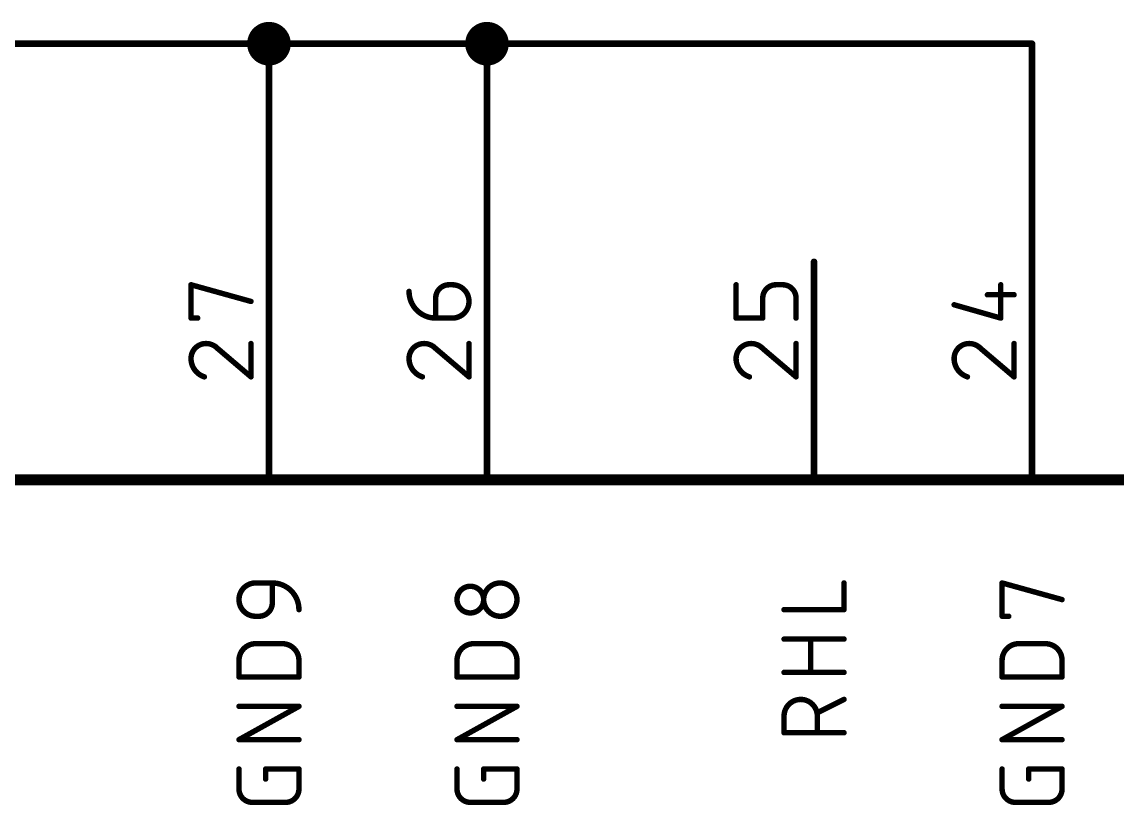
# Model space of a CAD drawing. Extents: x 0 to 388, y 0 to 261.
# Drawn here: x 161.88 to 187.4, y 190.55 to 208.79 of the extents above; entities that cross this region are included whole.
import ezdxf

# ---------------------------------------------------------------- set-up
doc = ezdxf.new("R2010")
doc.units = 0
for name, color, linetype in [('91', 94, 'CONTINUOUS'), ('94', 14, 'CONTINUOUS'), ('95', 250, 'CONTINUOUS')]:
    doc.layers.add(name, color=color, linetype=linetype)

msp = doc.modelspace()

# ---------------------------------------------------------------- linework, layer by layer
at = {"layer": '91'}
for points, const_width in [([(167.64, 208.026, 1), (167.64, 208.534, 1), (167.64, 208.026)], 0.508), ([(172.72, 208.026, 1), (172.72, 208.534, 1), (172.72, 208.026)], 0.508), ([(167.64, 208.3181, 1), (167.64, 208.2419)], 0.0762), ([(167.6781, 208.28, 1), (167.6019, 208.28)], 0.0762), ([(167.64, 208.2419, 1), (167.64, 208.3181)], 0.0762), ([(172.72, 208.3181, 1), (172.72, 208.2419)], 0.0762), ([(172.7581, 208.28, 1), (172.6819, 208.28)], 0.0762), ([(172.72, 208.2419, 1), (172.72, 208.3181)], 0.0762), ([(185.4581, 208.28, 1), (185.3819, 208.28)], 0.0762), ([(185.42, 208.2419, 1), (185.42, 208.3181)], 0.0762), ([(167.6019, 203.2, 1), (167.6781, 203.2)], 0.0762), ([(172.6819, 203.2, 1), (172.7581, 203.2)], 0.0762), ([(185.3819, 203.2, 1), (185.4581, 203.2)], 0.0762)]:
    msp.add_lwpolyline(points, format="xyb", dxfattribs=dict(at, const_width=const_width))
at = {"layer": '91', "const_width": 0.1524}
for points in [[(167.64, 208.28), (142.24, 208.28)], [(172.72, 208.28), (167.64, 208.28)], [(167.64, 203.2), (167.64, 208.28)], [(185.42, 208.28), (172.72, 208.28)], [(172.72, 203.2), (172.72, 208.28)], [(185.42, 203.2), (185.42, 208.28)]]:
    msp.add_lwpolyline(points, dxfattribs=at)
at = {"layer": '94'}
for points, const_width in [([(167.64, 203.2), (167.64, 198.12)], 0.1524), ([(172.72, 203.2), (172.72, 198.12)], 0.1524), ([(180.34, 203.2), (180.34, 198.12)], 0.1524), ([(185.42, 203.2), (185.42, 198.12)], 0.1524), ([(215.9, 198.12), (152.4, 198.12)], 0.254)]:
    msp.add_lwpolyline(points, dxfattribs=dict(at, const_width=const_width))
at = {"layer": '94', "const_width": 0.0762}
for points in [[(167.6781, 203.2, 1), (167.6019, 203.2)], [(172.7581, 203.2, 1), (172.6819, 203.2)], [(180.3781, 203.2, 1), (180.3019, 203.2)], [(185.4581, 203.2, 1), (185.3819, 203.2)], [(167.6019, 198.12, 1), (167.6781, 198.12)], [(172.6819, 198.12, 1), (172.7581, 198.12)], [(180.3019, 198.12, 1), (180.3781, 198.12)], [(185.3819, 198.12, 1), (185.4581, 198.12)]]:
    msp.add_lwpolyline(points, format="xyb", dxfattribs=at)
at = {"layer": '95', "const_width": 0.127}
for points in [[(165.8239, 201.8892), (165.8239, 202.6653)], [(165.8239, 202.6653), (167.2209, 202.2772)], [(171.8352, 202.6653), (171.9128, 202.6653)], [(178.5239, 201.8892), (178.5239, 202.6653)], [(179.6105, 202.6653), (179.4552, 202.6653)], [(184.6905, 201.8892), (184.6905, 202.6653)], [(171.5248, 201.8892), (171.5248, 202.3548)], [(179.1448, 202.3548), (179.1448, 201.8892)], [(179.9209, 201.8892), (179.9209, 202.3548)], [(184.38, 202.4324), (185.0009, 202.4324)], [(183.6039, 202.1996), (184.6905, 201.8892)], [(165.9791, 201.8892), (165.8239, 201.8892)], [(171.9128, 201.8892), (171.5248, 201.8892)], [(179.1448, 201.8892), (178.5239, 201.8892)], [(167.2209, 200.5203), (167.2209, 201.2964)], [(172.3009, 200.5203), (172.3009, 201.2964)], [(179.9209, 200.5203), (179.9209, 201.2964)], [(185.0009, 200.5203), (185.0009, 201.2964)], [(166.4448, 201.18), (167.2209, 200.5203)], [(171.5248, 201.18), (172.3009, 200.5203)], [(179.1448, 201.18), (179.9209, 200.5203)], [(184.2248, 201.18), (185.0009, 200.5203)], [(167.3296, 195.7197), (167.7176, 195.7197)], [(167.7176, 195.7197), (167.7176, 195.254)], [(181.0385, 195.0988), (181.0385, 195.7197)], [(184.7215, 194.9436), (184.7215, 195.7197)], [(184.7215, 195.7197), (186.1185, 195.3316)], [(167.4072, 194.9436), (167.3296, 194.9436)], [(179.6415, 195.0988), (181.0385, 195.0988)], [(184.8767, 194.9436), (184.7215, 194.9436)], [(179.6415, 194.4121), (181.0385, 194.4121)], [(180.2624, 193.636), (180.2624, 194.4121)], [(167.3296, 194.3052), (167.9504, 194.3052)], [(172.4096, 194.3052), (173.0304, 194.3052)], [(185.1096, 194.3052), (185.7304, 194.3052)], [(166.9415, 193.5291), (166.9415, 193.9172)], [(168.3385, 193.9172), (168.3385, 193.5291)], [(172.0215, 193.5291), (172.0215, 193.9172)], [(173.4185, 193.9172), (173.4185, 193.5291)], [(184.7215, 193.5291), (184.7215, 193.9172)], [(186.1185, 193.9172), (186.1185, 193.5291)], [(181.0385, 193.636), (179.6415, 193.636)], [(168.3385, 193.5291), (166.9415, 193.5291)], [(173.4185, 193.5291), (172.0215, 193.5291)], [(186.1185, 193.5291), (184.7215, 193.5291)], [(181.0385, 193.0065), (180.4176, 192.6961)], [(166.9415, 192.069), (168.3385, 192.8451)], [(168.3385, 192.8451), (166.9415, 192.8451)], [(172.0215, 192.069), (173.4185, 192.8451)], [(173.4185, 192.8451), (172.0215, 192.8451)], [(179.6415, 192.2304), (179.6415, 192.6184)], [(180.4176, 192.6184), (180.4176, 192.2304)], [(184.7215, 192.069), (186.1185, 192.8451)], [(186.1185, 192.8451), (184.7215, 192.8451)], [(181.0385, 192.2304), (179.6415, 192.2304)], [(168.3385, 192.069), (166.9415, 192.069)], [(173.4185, 192.069), (172.0215, 192.069)], [(186.1185, 192.069), (184.7215, 192.069)], [(166.9415, 190.9193), (166.9415, 191.385)], [(167.5624, 191.1522), (167.5624, 191.385)], [(167.5624, 191.385), (168.3385, 191.385)], [(168.3385, 191.385), (168.3385, 190.9193)], [(172.0215, 190.9193), (172.0215, 191.385)], [(172.6424, 191.1522), (172.6424, 191.385)], [(172.6424, 191.385), (173.4185, 191.385)], [(173.4185, 191.385), (173.4185, 190.9193)], [(184.7215, 190.9193), (184.7215, 191.385)], [(185.3424, 191.1522), (185.3424, 191.385)], [(185.3424, 191.385), (186.1185, 191.385)], [(186.1185, 191.385), (186.1185, 190.9193)], [(168.0281, 190.6089), (167.2519, 190.6089)], [(173.1081, 190.6089), (172.3319, 190.6089)], [(185.8081, 190.6089), (185.0319, 190.6089)]]:
    msp.add_lwpolyline(points, dxfattribs=at)
at = {"layer": '95'}
for points, const_width in [([(165.8324, 202.6959, 1), (165.8154, 202.6347)], 0.0635), ([(165.8556, 202.6653, 1), (165.7922, 202.6653)], 0.0635), ([(171.8352, 202.6653, 0.4142), (171.5248, 202.3548)], 0.127), ([(171.8352, 202.697, 1), (171.8352, 202.6335)], 0.0635), ([(171.8352, 202.6335, 1), (171.8352, 202.697)], 0.0635), ([(171.9128, 201.8892, 1), (171.9128, 202.6653)], 0.127), ([(171.9128, 202.697, 1), (171.9128, 202.6335)], 0.0635), ([(171.9128, 202.6335, 1), (171.9128, 202.697)], 0.0635), ([(178.5556, 202.6653, 1), (178.4922, 202.6653)], 0.0635), ([(179.4552, 202.6653, 0.4142), (179.1448, 202.3548)], 0.127), ([(179.4552, 202.697, 1), (179.4552, 202.6335)], 0.0635), ([(179.4552, 202.6335, 1), (179.4552, 202.697)], 0.0635), ([(179.9209, 202.3548, 0.4142), (179.6105, 202.6653)], 0.127), ([(179.6105, 202.697, 1), (179.6105, 202.6335)], 0.0635), ([(179.6105, 202.6335, 1), (179.6105, 202.697)], 0.0635), ([(184.7222, 202.6653, 1), (184.6587, 202.6653)], 0.0635), ([(170.9039, 202.51, 0.4142), (171.5248, 201.8892)], 0.127), ([(170.9356, 202.51, 1), (170.8721, 202.51)], 0.0635), ([(171.5565, 202.3548, 1), (171.493, 202.3548)], 0.0635), ([(171.493, 202.3548, 1), (171.5565, 202.3548)], 0.0635), ([(179.1765, 202.3548, 1), (179.113, 202.3548)], 0.0635), ([(179.113, 202.3548, 1), (179.1765, 202.3548)], 0.0635), ([(179.9527, 202.3548, 1), (179.8892, 202.3548)], 0.0635), ([(179.8892, 202.3548, 1), (179.9527, 202.3548)], 0.0635), ([(184.38, 202.4642, 1), (184.38, 202.4007)], 0.0635), ([(185.0009, 202.4007, 1), (185.0009, 202.4642)], 0.0635), ([(167.2124, 202.2466, 1), (167.2294, 202.3078)], 0.0635), ([(183.6126, 202.2301, 1), (183.5952, 202.1691)], 0.0635), ([(165.8239, 201.9209, 1), (165.8239, 201.8574)], 0.0635), ([(165.7922, 201.8892, 1), (165.8556, 201.8892)], 0.0635), ([(165.9791, 201.8574, 1), (165.9791, 201.9209)], 0.0635), ([(171.5248, 201.9209, 1), (171.5248, 201.8574)], 0.0635), ([(171.493, 201.8892, 1), (171.5565, 201.8892)], 0.0635), ([(171.5248, 201.8574, 1), (171.5248, 201.9209)], 0.0635), ([(171.9128, 201.9209, 1), (171.9128, 201.8574)], 0.0635), ([(171.9128, 201.8574, 1), (171.9128, 201.9209)], 0.0635), ([(178.5239, 201.9209, 1), (178.5239, 201.8574)], 0.0635), ([(178.4922, 201.8892, 1), (178.5556, 201.8892)], 0.0635), ([(179.113, 201.8892, 1), (179.1765, 201.8892)], 0.0635), ([(179.1448, 201.8574, 1), (179.1448, 201.9209)], 0.0635), ([(179.8892, 201.8892, 1), (179.9527, 201.8892)], 0.0635), ([(184.6587, 201.8892, 1), (184.7222, 201.8892)], 0.0635), ([(184.6817, 201.8586, 1), (184.6992, 201.9197)], 0.0635), ([(166.1732, 201.2964, 0.4142), (165.8239, 200.9472)], 0.127), ([(166.1731, 201.3282, 1), (166.1732, 201.2647)], 0.0635), ([(166.4448, 201.18, 0.2053), (166.1732, 201.2964)], 0.127), ([(166.1732, 201.2647, 1), (166.1732, 201.3282)], 0.0635), ([(167.2526, 201.2964, 1), (167.1892, 201.2964)], 0.0635), ([(171.2532, 201.2964, 0.4142), (170.9039, 200.9472)], 0.127), ([(171.2531, 201.3282, 1), (171.2532, 201.2647)], 0.0635), ([(171.5248, 201.18, 0.2053), (171.2532, 201.2964)], 0.127), ([(171.2532, 201.2647, 1), (171.2532, 201.3282)], 0.0635), ([(172.3327, 201.2964, 1), (172.2692, 201.2964)], 0.0635), ([(178.8732, 201.2964, 0.4142), (178.5239, 200.9472)], 0.127), ([(178.8731, 201.3282, 1), (178.8732, 201.2647)], 0.0635), ([(179.1448, 201.18, 0.2053), (178.8732, 201.2964)], 0.127), ([(178.8732, 201.2647, 1), (178.8732, 201.3282)], 0.0635), ([(179.9527, 201.2964, 1), (179.8892, 201.2964)], 0.0635), ([(183.9532, 201.2964, 0.4142), (183.6039, 200.9472)], 0.127), ([(183.9531, 201.3282, 1), (183.9532, 201.2647)], 0.0635), ([(184.2248, 201.18, 0.2053), (183.9532, 201.2964)], 0.127), ([(183.9532, 201.2647, 1), (183.9532, 201.3282)], 0.0635), ([(185.0326, 201.2964, 1), (184.9692, 201.2964)], 0.0635), ([(166.4654, 201.2042, 1), (166.4242, 201.1558)], 0.0635), ([(166.4218, 201.1581, 1), (166.4678, 201.2019)], 0.0635), ([(171.5454, 201.2042, 1), (171.5042, 201.1558)], 0.0635), ([(171.5018, 201.1581, 1), (171.5478, 201.2019)], 0.0635), ([(179.1654, 201.2042, 1), (179.1242, 201.1558)], 0.0635), ([(179.1218, 201.1581, 1), (179.1678, 201.2019)], 0.0635), ([(184.2454, 201.2042, 1), (184.2042, 201.1558)], 0.0635), ([(184.2018, 201.1581, 1), (184.2478, 201.2019)], 0.0635), ([(165.8239, 200.9472, 0.3252), (166.1343, 200.5203)], 0.127), ([(165.8556, 200.9472, 1), (165.7922, 200.9472)], 0.0635), ([(165.7922, 200.9472, 1), (165.8556, 200.9472)], 0.0635), ([(170.9039, 200.9472, 0.3252), (171.2143, 200.5203)], 0.127), ([(170.9356, 200.9472, 1), (170.8722, 200.9472)], 0.0635), ([(170.8722, 200.9472, 1), (170.9357, 200.9472)], 0.0635), ([(178.5239, 200.9472, 0.3252), (178.8343, 200.5203)], 0.127), ([(178.5556, 200.9472, 1), (178.4922, 200.9472)], 0.0635), ([(178.4922, 200.9472, 1), (178.5556, 200.9472)], 0.0635), ([(183.6039, 200.9472, 0.3252), (183.9143, 200.5203)], 0.127), ([(183.6356, 200.9472, 1), (183.5722, 200.9472)], 0.0635), ([(183.5722, 200.9472, 1), (183.6356, 200.9472)], 0.0635), ([(166.1246, 200.4901, 1), (166.1441, 200.5505)], 0.0635), ([(167.2003, 200.4961, 1), (167.2415, 200.5445)], 0.0635), ([(171.2046, 200.4901, 1), (171.2241, 200.5505)], 0.0635), ([(172.2803, 200.4961, 1), (172.3215, 200.5445)], 0.0635), ([(178.8246, 200.4901, 1), (178.8441, 200.5505)], 0.0635), ([(179.9003, 200.4961, 1), (179.9415, 200.5445)], 0.0635), ([(183.9046, 200.4901, 1), (183.9241, 200.5505)], 0.0635), ([(184.9803, 200.4961, 1), (185.0215, 200.5445)], 0.0635), ([(167.1892, 200.5203, 1), (167.2526, 200.5203)], 0.0635), ([(172.2692, 200.5203, 1), (172.3327, 200.5203)], 0.0635), ([(179.8892, 200.5203, 1), (179.9527, 200.5203)], 0.0635), ([(184.9692, 200.5203, 1), (185.0326, 200.5203)], 0.0635), ([(167.3296, 195.7197, 1), (167.3296, 194.9436)], 0.127), ([(167.3296, 195.7515, 1), (167.3296, 195.688)], 0.0635), ([(167.3296, 195.6879, 1), (167.3296, 195.7514)], 0.0635), ([(168.3385, 195.0988, 0.4142), (167.7176, 195.7197)], 0.127), ([(167.7176, 195.7515, 1), (167.7176, 195.688)], 0.0635), ([(167.7494, 195.7197, 1), (167.6859, 195.7197)], 0.0635), ([(167.7176, 195.688, 1), (167.7176, 195.7515)], 0.0635), ([(173.0304, 195.7197, 1), (173.0304, 194.9436)], 0.127), ([(173.0304, 194.9436, 1), (173.0304, 195.7197)], 0.127), ([(173.0304, 195.7515, 1), (173.0304, 195.688)], 0.0635), ([(173.0304, 195.6879, 1), (173.0304, 195.7514)], 0.0635), ([(181.0702, 195.7197, 1), (181.0068, 195.7197)], 0.0635), ([(184.73, 195.7503, 1), (184.713, 195.6891)], 0.0635), ([(184.7533, 195.7197, 1), (184.6898, 195.7197)], 0.0635), ([(172.3319, 195.6421, 1), (172.3319, 195.0212)], 0.127), ([(172.3319, 195.0212, 1), (172.3319, 195.6421)], 0.127), ([(172.3319, 195.6738, 1), (172.3319, 195.6103)], 0.0635), ([(172.3319, 195.6103, 1), (172.3319, 195.6738)], 0.0635), ([(167.4072, 194.9436, 0.4142), (167.7176, 195.254)], 0.127), ([(167.7494, 195.254, 1), (167.6859, 195.254)], 0.0635), ([(167.6859, 195.254, 1), (167.7494, 195.254)], 0.0635), ([(186.11, 195.3011, 1), (186.127, 195.3622)], 0.0635), ([(167.3296, 194.9753, 1), (167.3296, 194.9118)], 0.0635), ([(167.3296, 194.9118, 1), (167.3296, 194.9753)], 0.0635), ([(167.4072, 194.9753, 1), (167.4072, 194.9118)], 0.0635), ([(167.4072, 194.9118, 1), (167.4072, 194.9753)], 0.0635), ([(168.3068, 195.0988, 1), (168.3702, 195.0988)], 0.0635), ([(172.3319, 195.0529, 1), (172.3319, 194.9894)], 0.0635), ([(172.3319, 194.9895, 1), (172.3319, 195.053)], 0.0635), ([(173.0304, 194.9753, 1), (173.0304, 194.9118)], 0.0635), ([(173.0304, 194.9118, 1), (173.0304, 194.9753)], 0.0635), ([(179.6415, 195.1306, 1), (179.6415, 195.0671)], 0.0635), ([(181.0068, 195.0988, 1), (181.0702, 195.0988)], 0.0635), ([(181.0385, 195.0671, 1), (181.0385, 195.1306)], 0.0635), ([(184.7215, 194.9753, 1), (184.7215, 194.9118)], 0.0635), ([(184.6898, 194.9436, 1), (184.7533, 194.9436)], 0.0635), ([(184.8767, 194.9118, 1), (184.8767, 194.9753)], 0.0635), ([(179.6415, 194.4438, 1), (179.6415, 194.3803)], 0.0635), ([(180.2941, 194.4121, 1), (180.2306, 194.4121)], 0.0635), ([(181.0385, 194.3803, 1), (181.0385, 194.4438)], 0.0635), ([(167.3296, 194.3052, 0.4142), (166.9415, 193.9172)], 0.127), ([(167.3296, 194.337, 1), (167.3296, 194.2735)], 0.0635), ([(167.3296, 194.2735, 1), (167.3296, 194.337)], 0.0635), ([(168.3385, 193.9172, 0.4142), (167.9504, 194.3052)], 0.127), ([(167.9504, 194.337, 1), (167.9504, 194.2735)], 0.0635), ([(167.9504, 194.2735, 1), (167.9504, 194.337)], 0.0635), ([(172.4096, 194.3052, 0.4142), (172.0215, 193.9172)], 0.127), ([(172.4096, 194.337, 1), (172.4096, 194.2735)], 0.0635), ([(172.4096, 194.2735, 1), (172.4096, 194.337)], 0.0635), ([(173.4185, 193.9172, 0.4142), (173.0304, 194.3052)], 0.127), ([(173.0304, 194.337, 1), (173.0304, 194.2735)], 0.0635), ([(173.0304, 194.2735, 1), (173.0304, 194.337)], 0.0635), ([(185.1096, 194.3052, 0.4142), (184.7215, 193.9172)], 0.127), ([(185.1096, 194.337, 1), (185.1096, 194.2735)], 0.0635), ([(185.1096, 194.2735, 1), (185.1096, 194.337)], 0.0635), ([(186.1185, 193.9172, 0.4142), (185.7304, 194.3052)], 0.127), ([(185.7304, 194.337, 1), (185.7304, 194.2735)], 0.0635), ([(185.7304, 194.2735, 1), (185.7304, 194.337)], 0.0635), ([(166.9733, 193.9172, 1), (166.9098, 193.9172)], 0.0635), ([(166.9098, 193.9172, 1), (166.9733, 193.9172)], 0.0635), ([(168.3702, 193.9172, 1), (168.3068, 193.9172)], 0.0635), ([(168.3068, 193.9172, 1), (168.3702, 193.9172)], 0.0635), ([(172.0532, 193.9172, 1), (171.9898, 193.9172)], 0.0635), ([(171.9898, 193.9172, 1), (172.0532, 193.9172)], 0.0635), ([(173.4502, 193.9172, 1), (173.3868, 193.9172)], 0.0635), ([(173.3868, 193.9172, 1), (173.4502, 193.9172)], 0.0635), ([(184.7533, 193.9172, 1), (184.6898, 193.9172)], 0.0635), ([(184.6898, 193.9172, 1), (184.7533, 193.9172)], 0.0635), ([(186.1502, 193.9172, 1), (186.0868, 193.9172)], 0.0635), ([(186.0868, 193.9172, 1), (186.1502, 193.9172)], 0.0635), ([(179.6415, 193.6677, 1), (179.6415, 193.6042)], 0.0635), ([(181.0385, 193.6042, 1), (181.0385, 193.6677)], 0.0635), ([(166.9415, 193.5609, 1), (166.9415, 193.4974)], 0.0635), ([(166.9098, 193.5291, 1), (166.9733, 193.5291)], 0.0635), ([(168.3068, 193.5291, 1), (168.3702, 193.5291)], 0.0635), ([(168.3385, 193.4974, 1), (168.3385, 193.5609)], 0.0635), ([(172.0215, 193.5609, 1), (172.0215, 193.4974)], 0.0635), ([(171.9898, 193.5291, 1), (172.0532, 193.5291)], 0.0635), ([(173.3868, 193.5291, 1), (173.4502, 193.5291)], 0.0635), ([(173.4185, 193.4974, 1), (173.4185, 193.5609)], 0.0635), ([(180.2306, 193.636, 1), (180.2941, 193.636)], 0.0635), ([(184.7215, 193.5609, 1), (184.7215, 193.4974)], 0.0635), ([(184.6898, 193.5291, 1), (184.7533, 193.5291)], 0.0635), ([(186.0868, 193.5291, 1), (186.1502, 193.5291)], 0.0635), ([(186.1185, 193.4974, 1), (186.1185, 193.5609)], 0.0635), ([(180.4176, 192.6184, 1), (179.6415, 192.6184)], 0.127), ([(181.0527, 192.9781, 1), (181.0243, 193.0349)], 0.0635), ([(166.9415, 192.8769, 1), (166.9415, 192.8134)], 0.0635), ([(168.3539, 192.8174, 1), (168.3231, 192.8729)], 0.0635), ([(168.3385, 192.8134, 1), (168.3385, 192.8769)], 0.0635), ([(172.0215, 192.8769, 1), (172.0215, 192.8134)], 0.0635), ([(173.4339, 192.8174, 1), (173.4031, 192.8729)], 0.0635), ([(173.4185, 192.8134, 1), (173.4185, 192.8769)], 0.0635), ([(179.6732, 192.6184, 1), (179.6098, 192.6184)], 0.0635), ([(180.4034, 192.7244, 1), (180.4318, 192.6677)], 0.0635), ([(180.4494, 192.6184, 1), (180.3859, 192.6184)], 0.0635), ([(184.7215, 192.8769, 1), (184.7215, 192.8134)], 0.0635), ([(186.1339, 192.8174, 1), (186.1031, 192.8729)], 0.0635), ([(186.1185, 192.8134, 1), (186.1185, 192.8769)], 0.0635), ([(179.6098, 192.6184, 1), (179.6732, 192.6184)], 0.0635), ([(180.3859, 192.6184, 1), (180.4494, 192.6184)], 0.0635), ([(179.6415, 192.2621, 1), (179.6415, 192.1986)], 0.0635), ([(179.6098, 192.2304, 1), (179.6732, 192.2304)], 0.0635), ([(180.3859, 192.2304, 1), (180.4494, 192.2304)], 0.0635), ([(181.0385, 192.1986, 1), (181.0385, 192.2621)], 0.0635), ([(166.9415, 192.1008, 1), (166.9415, 192.0373)], 0.0635), ([(166.9261, 192.0968, 1), (166.9569, 192.0412)], 0.0635), ([(168.3385, 192.0373, 1), (168.3385, 192.1008)], 0.0635), ([(172.0215, 192.1008, 1), (172.0215, 192.0373)], 0.0635), ([(172.0061, 192.0968, 1), (172.0369, 192.0412)], 0.0635), ([(173.4185, 192.0373, 1), (173.4185, 192.1008)], 0.0635), ([(184.7215, 192.1008, 1), (184.7215, 192.0373)], 0.0635), ([(184.7061, 192.0968, 1), (184.7369, 192.0412)], 0.0635), ([(186.1185, 192.0373, 1), (186.1185, 192.1008)], 0.0635), ([(166.9733, 191.385, 1), (166.9098, 191.385)], 0.0635), ([(167.5941, 191.385, 1), (167.5306, 191.385)], 0.0635), ([(167.5624, 191.4168, 1), (167.5624, 191.3533)], 0.0635), ([(168.3702, 191.385, 1), (168.3068, 191.385)], 0.0635), ([(168.3385, 191.3533, 1), (168.3385, 191.4168)], 0.0635), ([(172.0532, 191.385, 1), (171.9898, 191.385)], 0.0635), ([(172.6741, 191.385, 1), (172.6106, 191.385)], 0.0635), ([(172.6424, 191.4168, 1), (172.6424, 191.3533)], 0.0635), ([(173.4502, 191.385, 1), (173.3868, 191.385)], 0.0635), ([(173.4185, 191.3533, 1), (173.4185, 191.4168)], 0.0635), ([(184.7533, 191.385, 1), (184.6898, 191.385)], 0.0635), ([(185.3741, 191.385, 1), (185.3106, 191.385)], 0.0635), ([(185.3424, 191.4168, 1), (185.3424, 191.3533)], 0.0635), ([(186.1502, 191.385, 1), (186.0868, 191.385)], 0.0635), ([(186.1185, 191.3533, 1), (186.1185, 191.4168)], 0.0635), ([(167.5306, 191.1522, 1), (167.5941, 191.1522)], 0.0635), ([(172.6106, 191.1522, 1), (172.6741, 191.1522)], 0.0635), ([(185.3106, 191.1522, 1), (185.3741, 191.1522)], 0.0635), ([(166.9732, 190.9193, 1), (166.9097, 190.9193)], 0.0635), ([(166.9415, 190.9193, 0.4142), (167.2519, 190.6089)], 0.127), ([(166.9098, 190.9193, 1), (166.9733, 190.9193)], 0.0635), ([(168.0281, 190.6089, 0.4142), (168.3385, 190.9193)], 0.127), ([(168.3702, 190.9193, 1), (168.3068, 190.9193)], 0.0635), ([(168.3068, 190.9193, 1), (168.3702, 190.9193)], 0.0635), ([(172.0215, 190.9193, 0.4142), (172.3319, 190.6089)], 0.127), ([(172.0532, 190.9193, 1), (171.9897, 190.9193)], 0.0635), ([(171.9898, 190.9193, 1), (172.0532, 190.9193)], 0.0635), ([(173.1081, 190.6089, 0.4142), (173.4185, 190.9193)], 0.127), ([(173.4502, 190.9193, 1), (173.3868, 190.9193)], 0.0635), ([(173.3868, 190.9193, 1), (173.4502, 190.9193)], 0.0635), ([(184.7215, 190.9193, 0.4142), (185.0319, 190.6089)], 0.127), ([(184.7532, 190.9193, 1), (184.6897, 190.9193)], 0.0635), ([(184.6898, 190.9193, 1), (184.7533, 190.9193)], 0.0635), ([(185.8081, 190.6089, 0.4142), (186.1185, 190.9193)], 0.127), ([(186.1502, 190.9193, 1), (186.0868, 190.9193)], 0.0635), ([(186.0868, 190.9193, 1), (186.1502, 190.9193)], 0.0635), ([(167.2519, 190.6406, 1), (167.2519, 190.5771)], 0.0635), ([(167.2519, 190.5771, 1), (167.2519, 190.6406)], 0.0635), ([(168.0281, 190.6406, 1), (168.0281, 190.5771)], 0.0635), ([(168.0281, 190.5771, 1), (168.0281, 190.6406)], 0.0635), ([(172.3319, 190.6406, 1), (172.3319, 190.5771)], 0.0635), ([(172.3319, 190.5771, 1), (172.3319, 190.6406)], 0.0635), ([(173.1081, 190.6406, 1), (173.1081, 190.5771)], 0.0635), ([(173.1081, 190.5771, 1), (173.1081, 190.6406)], 0.0635), ([(185.0319, 190.6406, 1), (185.0319, 190.5771)], 0.0635), ([(185.0319, 190.5771, 1), (185.0319, 190.6406)], 0.0635), ([(185.8081, 190.6406, 1), (185.8081, 190.5771)], 0.0635), ([(185.8081, 190.5771, 1), (185.8081, 190.6406)], 0.0635)]:
    msp.add_lwpolyline(points, format="xyb", dxfattribs=dict(at, const_width=const_width))

doc.saveas('drawing.dxf')
